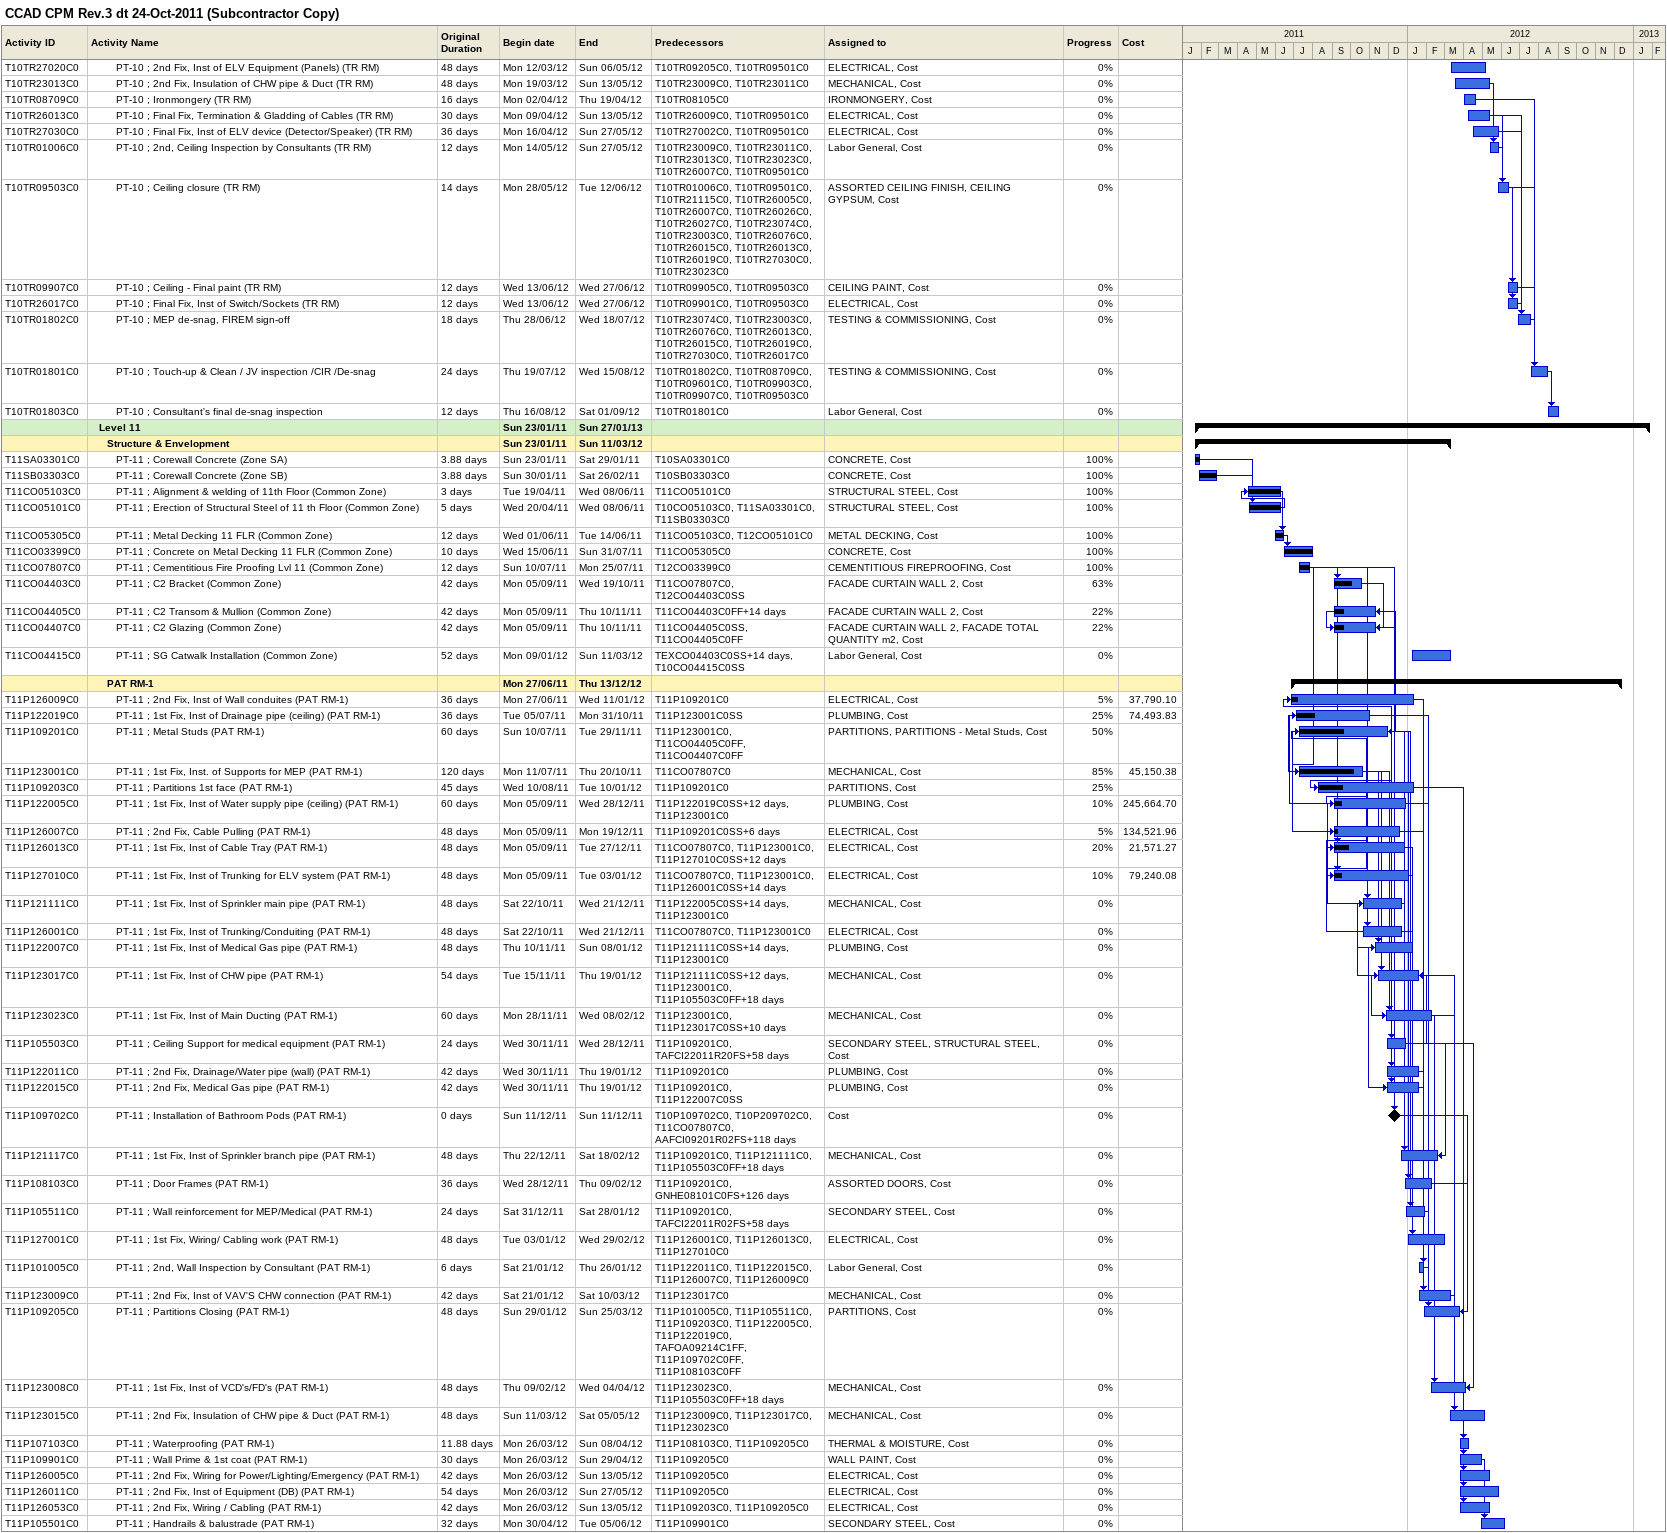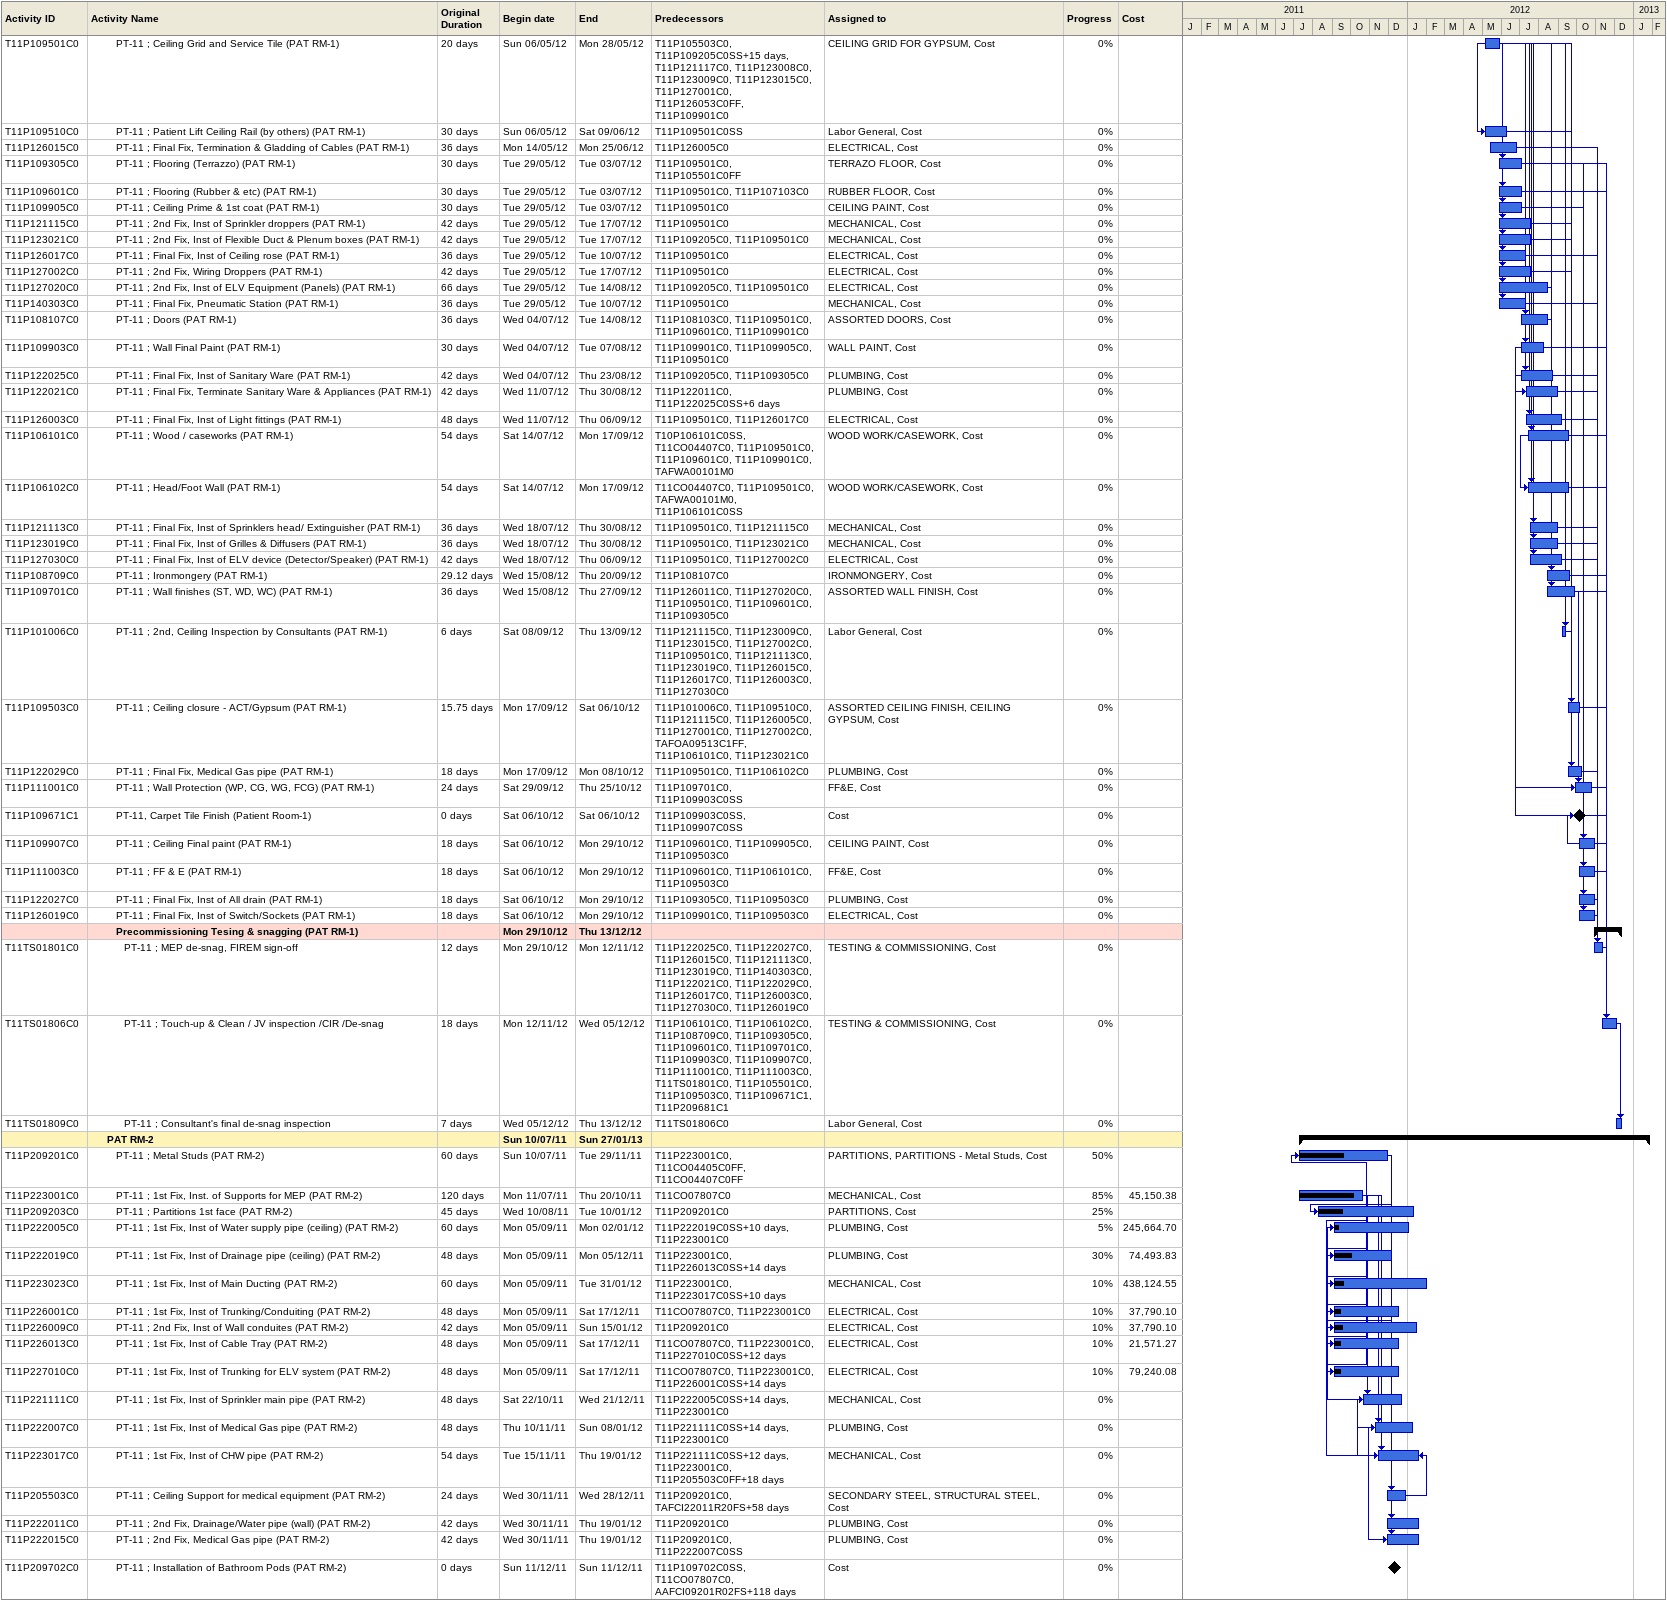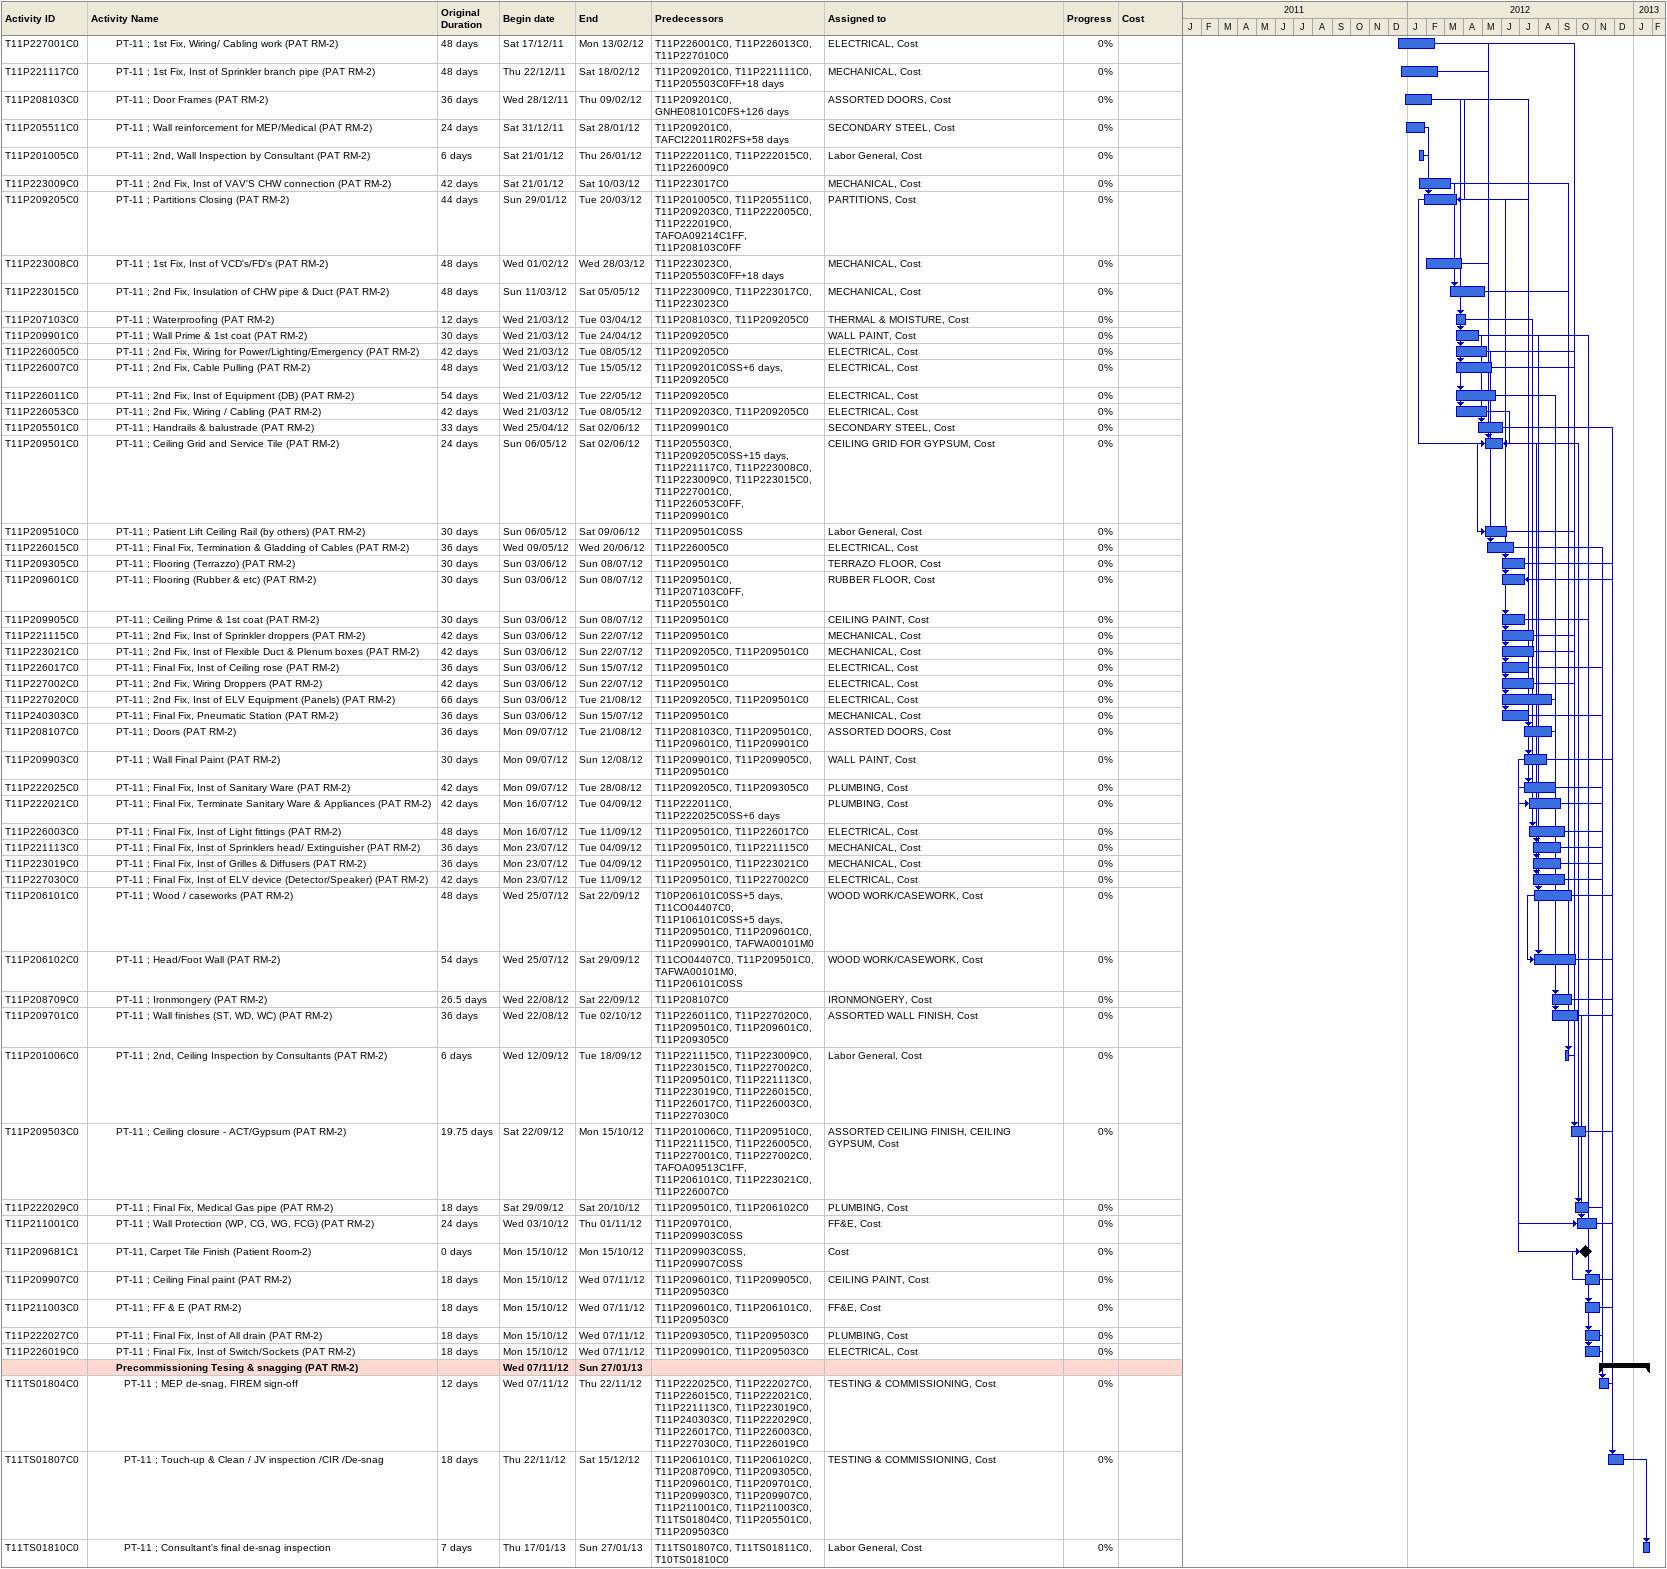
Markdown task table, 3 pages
CCAD CPM Rev.3 dt 24-Oct-2011 (Subcontractor Copy)

| ID | Level | Task | Original duration | Start | Finish | Predecessors | Resources | % complete | Cost |
|---|---|---|---|---|---|---|---|---|---|
| T10TR27020C0 | 4 | PT-10 ; 2nd Fix, Inst of ELV Equipment (Panels) (TR RM) | 48d | 2012-03-12 | 2012-05-06 | T10TR09205C0, T10TR09501C0 | ELECTRICAL, Cost | 0 |  |
| T10TR23013C0 | 4 | PT-10 ; 2nd Fix, Insulation of CHW pipe & Duct (TR RM) | 48d | 2012-03-19 | 2012-05-13 | T10TR23009C0, T10TR23011C0 | MECHANICAL, Cost | 0 |  |
| T10TR08709C0 | 4 | PT-10 ; Ironmongery (TR RM) | 16d | 2012-04-02 | 2012-04-19 | T10TR08105C0 | IRONMONGERY, Cost | 0 |  |
| T10TR26013C0 | 4 | PT-10 ; Final Fix, Termination & Gladding of Cables (TR RM) | 30d | 2012-04-09 | 2012-05-13 | T10TR26009C0, T10TR09501C0 | ELECTRICAL, Cost | 0 |  |
| T10TR27030C0 | 4 | PT-10 ; Final Fix, Inst of ELV device (Detector/Speaker) (TR RM) | 36d | 2012-04-16 | 2012-05-27 | T10TR27002C0, T10TR09501C0 | ELECTRICAL, Cost | 0 |  |
| T10TR01006C0 | 4 | PT-10 ; 2nd, Ceiling Inspection by Consultants (TR RM) | 12d | 2012-05-14 | 2012-05-27 | T10TR23009C0, T10TR23011C0, T10TR23013C0, T10TR23023C0, T10TR26007C0, T10TR09501C0 | Labor General, Cost | 0 |  |
| T10TR09503C0 | 4 | PT-10 ; Ceiling closure (TR RM) | 14d | 2012-05-28 | 2012-06-12 | T10TR01006C0, T10TR09501C0, T10TR21115C0, T10TR26005C0, T10TR26007C0, T10TR26026C0, T10TR26027C0, T10TR23074C0, T10TR23003C0, T10TR26076C0, T10TR26015C0, T10TR26013C0, T10TR26019C0, T10TR27030C0, T10TR23023C0 | ASSORTED CEILING FINISH, CEILING GYPSUM, Cost | 0 |  |
| T10TR09907C0 | 4 | PT-10 ; Ceiling - Final paint (TR RM) | 12d | 2012-06-13 | 2012-06-27 | T10TR09905C0, T10TR09503C0 | CEILING PAINT, Cost | 0 |  |
| T10TR26017C0 | 4 | PT-10 ; Final Fix, Inst of Switch/Sockets (TR RM) | 12d | 2012-06-13 | 2012-06-27 | T10TR09901C0, T10TR09503C0 | ELECTRICAL, Cost | 0 |  |
| T10TR01802C0 | 4 | PT-10 ; MEP de-snag, FIREM sign-off | 18d | 2012-06-28 | 2012-07-18 | T10TR23074C0, T10TR23003C0, T10TR26076C0, T10TR26013C0, T10TR26015C0, T10TR26019C0, T10TR27030C0, T10TR26017C0 | TESTING & COMMISSIONING, Cost | 0 |  |
| T10TR01801C0 | 4 | PT-10 ; Touch-up & Clean / JV inspection /CIR /De-snag | 24d | 2012-07-19 | 2012-08-15 | T10TR01802C0, T10TR08709C0, T10TR09601C0, T10TR09903C0, T10TR09907C0, T10TR09503C0 | TESTING & COMMISSIONING, Cost | 0 |  |
| T10TR01803C0 | 4 | PT-10 ; Consultant's final de-snag inspection | 12d | 2012-08-16 | 2012-09-01 | T10TR01801C0 | Labor General, Cost | 0 |  |
|  | 2 | **Level 11** |  | 2011-01-23 | 2013-01-27 |  |  |  |  |
|  | 3 | **Structure & Envelopment** |  | 2011-01-23 | 2012-03-11 |  |  |  |  |
| T11SA03301C0 | 4 | PT-11 ; Corewall Concrete (Zone SA) | 3.88d | 2011-01-23 | 2011-01-29 | T10SA03301C0 | CONCRETE, Cost | 100 |  |
| T11SB03303C0 | 4 | PT-11 ; Corewall Concrete (Zone SB) | 3.88d | 2011-01-30 | 2011-02-26 | T10SB03303C0 | CONCRETE, Cost | 100 |  |
| T11CO05103C0 | 4 | PT-11 ; Alignment & welding of 11th Floor (Common Zone) | 3d | 2011-04-19 | 2011-06-08 | T11CO05101C0 | STRUCTURAL STEEL, Cost | 100 |  |
| T11CO05101C0 | 4 | PT-11 ; Erection of Structural Steel of 11 th Floor (Common Zone) | 5d | 2011-04-20 | 2011-06-08 | T10CO05103C0, T11SA03301C0, T11SB03303C0 | STRUCTURAL STEEL, Cost | 100 |  |
| T11CO05305C0 | 4 | PT-11 ; Metal Decking 11 FLR (Common Zone) | 12d | 2011-06-01 | 2011-06-14 | T11CO05103C0, T12CO05101C0 | METAL DECKING, Cost | 100 |  |
| T11CO03399C0 | 4 | PT-11 ; Concrete on Metal Decking 11 FLR (Common Zone) | 10d | 2011-06-15 | 2011-07-31 | T11CO05305C0 | CONCRETE, Cost | 100 |  |
| T11CO07807C0 | 4 | PT-11 ; Cementitious Fire Proofing Lvl 11 (Common Zone) | 12d | 2011-07-10 | 2011-07-25 | T12CO03399C0 | CEMENTITIOUS FIREPROOFING, Cost | 100 |  |
| T11CO04403C0 | 4 | PT-11 ; C2 Bracket (Common Zone) | 42d | 2011-09-05 | 2011-10-19 | T11CO07807C0, T12CO04403C0SS | FACADE CURTAIN WALL 2, Cost | 63 |  |
| T11CO04405C0 | 4 | PT-11 ; C2 Transom & Mullion (Common Zone) | 42d | 2011-09-05 | 2011-11-10 | T11CO04403C0FF+14d | FACADE CURTAIN WALL 2, Cost | 22 |  |
| T11CO04407C0 | 4 | PT-11 ; C2 Glazing (Common Zone) | 42d | 2011-09-05 | 2011-11-10 | T11CO04405C0SS, T11CO04405C0FF | FACADE CURTAIN WALL 2, FACADE TOTAL QUANTITY m2, Cost | 22 |  |
| T11CO04415C0 | 4 | PT-11 ; SG Catwalk Installation (Common Zone) | 52d | 2012-01-09 | 2012-03-11 | TEXCO04403C0SS+14d, T10CO04415C0SS | Labor General, Cost | 0 |  |
|  | 3 | **PAT RM-1** |  | 2011-06-27 | 2012-12-13 |  |  |  |  |
| T11P126009C0 | 4 | PT-11 ; 2nd Fix, Inst of Wall conduites (PAT RM-1) | 36d | 2011-06-27 | 2012-01-11 | T11P109201C0 | ELECTRICAL, Cost | 5 | 37790.10 |
| T11P122019C0 | 4 | PT-11 ; 1st Fix, Inst of Drainage pipe (ceiling) (PAT RM-1) | 36d | 2011-07-05 | 2011-10-31 | T11P123001C0SS | PLUMBING, Cost | 25 | 74493.83 |
| T11P109201C0 | 4 | PT-11 ; Metal Studs (PAT RM-1) | 60d | 2011-07-10 | 2011-11-29 | T11P123001C0, T11CO04405C0FF, T11CO04407C0FF | PARTITIONS, PARTITIONS - Metal Studs, Cost | 50 |  |
| T11P123001C0 | 4 | PT-11 ; 1st Fix, Inst. of Supports for MEP (PAT RM-1) | 120d | 2011-07-11 | 2011-10-20 | T11CO07807C0 | MECHANICAL, Cost | 85 | 45150.38 |
| T11P109203C0 | 4 | PT-11 ; Partitions 1st face (PAT RM-1) | 45d | 2011-08-10 | 2012-01-10 | T11P109201C0 | PARTITIONS, Cost | 25 |  |
| T11P122005C0 | 4 | PT-11 ; 1st Fix, Inst of Water supply pipe (ceiling) (PAT RM-1) | 60d | 2011-09-05 | 2011-12-28 | T11P122019C0SS+12d, T11P123001C0 | PLUMBING, Cost | 10 | 245664.70 |
| T11P126007C0 | 4 | PT-11 ; 2nd Fix, Cable Pulling (PAT RM-1) | 48d | 2011-09-05 | 2011-12-19 | T11P109201C0SS+6d | ELECTRICAL, Cost | 5 | 134521.96 |
| T11P126013C0 | 4 | PT-11 ; 1st Fix, Inst of Cable Tray (PAT RM-1) | 48d | 2011-09-05 | 2011-12-27 | T11CO07807C0, T11P123001C0, T11P127010C0SS+12d | ELECTRICAL, Cost | 20 | 21571.27 |
| T11P127010C0 | 4 | PT-11 ; 1st Fix, Inst of Trunking for ELV system (PAT RM-1) | 48d | 2011-09-05 | 2012-01-03 | T11CO07807C0, T11P123001C0, T11P126001C0SS+14d | ELECTRICAL, Cost | 10 | 79240.08 |
| T11P121111C0 | 4 | PT-11 ; 1st Fix, Inst of Sprinkler main pipe (PAT RM-1) | 48d | 2011-10-22 | 2011-12-21 | T11P122005C0SS+14d, T11P123001C0 | MECHANICAL, Cost | 0 |  |
| T11P126001C0 | 4 | PT-11 ; 1st Fix, Inst of Trunking/Conduiting (PAT RM-1) | 48d | 2011-10-22 | 2011-12-21 | T11CO07807C0, T11P123001C0 | ELECTRICAL, Cost | 0 |  |
| T11P122007C0 | 4 | PT-11 ; 1st Fix, Inst of Medical Gas pipe (PAT RM-1) | 48d | 2011-11-10 | 2012-01-08 | T11P121111C0SS+14d, T11P123001C0 | PLUMBING, Cost | 0 |  |
| T11P123017C0 | 4 | PT-11 ; 1st Fix, Inst of CHW pipe (PAT RM-1) | 54d | 2011-11-15 | 2012-01-19 | T11P121111C0SS+12d, T11P123001C0, T11P105503C0FF+18d | MECHANICAL, Cost | 0 |  |
| T11P123023C0 | 4 | PT-11 ; 1st Fix, Inst of Main Ducting (PAT RM-1) | 60d | 2011-11-28 | 2012-02-08 | T11P123001C0, T11P123017C0SS+10d | MECHANICAL, Cost | 0 |  |
| T11P105503C0 | 4 | PT-11 ; Ceiling Support for medical equipment (PAT RM-1) | 24d | 2011-11-30 | 2011-12-28 | T11P109201C0, TAFCI22011R20FS+58d | SECONDARY STEEL, STRUCTURAL STEEL, Cost | 0 |  |
| T11P122011C0 | 4 | PT-11 ; 2nd Fix, Drainage/Water pipe (wall) (PAT RM-1) | 42d | 2011-11-30 | 2012-01-19 | T11P109201C0 | PLUMBING, Cost | 0 |  |
| T11P122015C0 | 4 | PT-11 ; 2nd Fix, Medical Gas pipe (PAT RM-1) | 42d | 2011-11-30 | 2012-01-19 | T11P109201C0, T11P122007C0SS | PLUMBING, Cost | 0 |  |
| T11P109702C0 | 4 | PT-11 ; Installation of Bathroom Pods (PAT RM-1) | 0d | 2011-12-11 | 2011-12-11 | T10P109702C0, T10P209702C0, T11CO07807C0, AAFCI09201R02FS+118d | Cost | 0 |  |
| T11P121117C0 | 4 | PT-11 ; 1st Fix, Inst of Sprinkler branch pipe (PAT RM-1) | 48d | 2011-12-22 | 2012-02-18 | T11P109201C0, T11P121111C0, T11P105503C0FF+18d | MECHANICAL, Cost | 0 |  |
| T11P108103C0 | 4 | PT-11 ; Door Frames (PAT RM-1) | 36d | 2011-12-28 | 2012-02-09 | T11P109201C0, GNHE08101C0FS+126d | ASSORTED DOORS, Cost | 0 |  |
| T11P105511C0 | 4 | PT-11 ; Wall reinforcement for MEP/Medical (PAT RM-1) | 24d | 2011-12-31 | 2012-01-28 | T11P109201C0, TAFCI22011R02FS+58d | SECONDARY STEEL, Cost | 0 |  |
| T11P127001C0 | 4 | PT-11 ; 1st Fix, Wiring/ Cabling work (PAT RM-1) | 48d | 2012-01-03 | 2012-02-29 | T11P126001C0, T11P126013C0, T11P127010C0 | ELECTRICAL, Cost | 0 |  |
| T11P101005C0 | 4 | PT-11 ; 2nd, Wall Inspection by Consultant (PAT RM-1) | 6d | 2012-01-21 | 2012-01-26 | T11P122011C0, T11P122015C0, T11P126007C0, T11P126009C0 | Labor General, Cost | 0 |  |
| T11P123009C0 | 4 | PT-11 ; 2nd Fix, Inst of VAV'S CHW connection (PAT RM-1) | 42d | 2012-01-21 | 2012-03-10 | T11P123017C0 | MECHANICAL, Cost | 0 |  |
| T11P109205C0 | 4 | PT-11 ; Partitions Closing (PAT RM-1) | 48d | 2012-01-29 | 2012-03-25 | T11P101005C0, T11P105511C0, T11P109203C0, T11P122005C0, T11P122019C0, TAFOA09214C1FF, T11P109702C0FF, T11P108103C0FF | PARTITIONS, Cost | 0 |  |
| T11P123008C0 | 4 | PT-11 ; 1st Fix, Inst of VCD's/FD's (PAT RM-1) | 48d | 2012-02-09 | 2012-04-04 | T11P123023C0, T11P105503C0FF+18d | MECHANICAL, Cost | 0 |  |
| T11P123015C0 | 4 | PT-11 ; 2nd Fix, Insulation of CHW pipe & Duct (PAT RM-1) | 48d | 2012-03-11 | 2012-05-05 | T11P123009C0, T11P123017C0, T11P123023C0 | MECHANICAL, Cost | 0 |  |
| T11P107103C0 | 4 | PT-11 ; Waterproofing (PAT RM-1) | 11.88d | 2012-03-26 | 2012-04-08 | T11P108103C0, T11P109205C0 | THERMAL & MOISTURE, Cost | 0 |  |
| T11P109901C0 | 4 | PT-11 ; Wall Prime & 1st coat (PAT RM-1) | 30d | 2012-03-26 | 2012-04-29 | T11P109205C0 | WALL PAINT, Cost | 0 |  |
| T11P126005C0 | 4 | PT-11 ; 2nd Fix, Wiring for Power/Lighting/Emergency (PAT RM-1) | 42d | 2012-03-26 | 2012-05-13 | T11P109205C0 | ELECTRICAL, Cost | 0 |  |
| T11P126011C0 | 4 | PT-11 ; 2nd Fix, Inst of Equipment (DB) (PAT RM-1) | 54d | 2012-03-26 | 2012-05-27 | T11P109205C0 | ELECTRICAL, Cost | 0 |  |
| T11P126053C0 | 4 | PT-11 ; 2nd Fix, Wiring / Cabling (PAT RM-1) | 42d | 2012-03-26 | 2012-05-13 | T11P109203C0, T11P109205C0 | ELECTRICAL, Cost | 0 |  |
| T11P105501C0 | 4 | PT-11 ; Handrails & balustrade (PAT RM-1) | 32d | 2012-04-30 | 2012-06-05 | T11P109901C0 | SECONDARY STEEL, Cost | 0 |  |
| T11P109501C0 | 4 | PT-11 ; Ceiling Grid and Service Tile (PAT RM-1) | 20d | 2012-05-06 | 2012-05-28 | T11P105503C0, T11P109205C0SS+15d, T11P121117C0, T11P123008C0, T11P123009C0, T11P123015C0, T11P127001C0, T11P126053C0FF, T11P109901C0 | CEILING GRID FOR GYPSUM, Cost | 0 |  |
| T11P109510C0 | 4 | PT-11 ; Patient Lift Ceiling Rail (by others) (PAT RM-1) | 30d | 2012-05-06 | 2012-06-09 | T11P109501C0SS | Labor General, Cost | 0 |  |
| T11P126015C0 | 4 | PT-11 ; Final Fix, Termination & Gladding of Cables (PAT RM-1) | 36d | 2012-05-14 | 2012-06-25 | T11P126005C0 | ELECTRICAL, Cost | 0 |  |
| T11P109305C0 | 4 | PT-11 ; Flooring (Terrazzo) (PAT RM-1) | 30d | 2012-05-29 | 2012-07-03 | T11P109501C0, T11P105501C0FF | TERRAZO FLOOR, Cost | 0 |  |
| T11P109601C0 | 4 | PT-11 ; Flooring (Rubber & etc) (PAT RM-1) | 30d | 2012-05-29 | 2012-07-03 | T11P109501C0, T11P107103C0 | RUBBER FLOOR, Cost | 0 |  |
| T11P109905C0 | 4 | PT-11 ; Ceiling Prime & 1st coat (PAT RM-1) | 30d | 2012-05-29 | 2012-07-03 | T11P109501C0 | CEILING PAINT, Cost | 0 |  |
| T11P121115C0 | 4 | PT-11 ; 2nd Fix, Inst of Sprinkler droppers (PAT RM-1) | 42d | 2012-05-29 | 2012-07-17 | T11P109501C0 | MECHANICAL, Cost | 0 |  |
| T11P123021C0 | 4 | PT-11 ; 2nd Fix, Inst of Flexible Duct & Plenum boxes (PAT RM-1) | 42d | 2012-05-29 | 2012-07-17 | T11P109205C0, T11P109501C0 | MECHANICAL, Cost | 0 |  |
| T11P126017C0 | 4 | PT-11 ; Final Fix, Inst of Ceiling rose (PAT RM-1) | 36d | 2012-05-29 | 2012-07-10 | T11P109501C0 | ELECTRICAL, Cost | 0 |  |
| T11P127002C0 | 4 | PT-11 ; 2nd Fix, Wiring Droppers (PAT RM-1) | 42d | 2012-05-29 | 2012-07-17 | T11P109501C0 | ELECTRICAL, Cost | 0 |  |
| T11P127020C0 | 4 | PT-11 ; 2nd Fix, Inst of ELV Equipment (Panels) (PAT RM-1) | 66d | 2012-05-29 | 2012-08-14 | T11P109205C0, T11P109501C0 | ELECTRICAL, Cost | 0 |  |
| T11P140303C0 | 4 | PT-11 ; Final Fix, Pneumatic Station (PAT RM-1) | 36d | 2012-05-29 | 2012-07-10 | T11P109501C0 | MECHANICAL, Cost | 0 |  |
| T11P108107C0 | 4 | PT-11 ; Doors (PAT RM-1) | 36d | 2012-07-04 | 2012-08-14 | T11P108103C0, T11P109501C0, T11P109601C0, T11P109901C0 | ASSORTED DOORS, Cost | 0 |  |
| T11P109903C0 | 4 | PT-11 ; Wall Final Paint (PAT RM-1) | 30d | 2012-07-04 | 2012-08-07 | T11P109901C0, T11P109905C0, T11P109501C0 | WALL PAINT, Cost | 0 |  |
| T11P122025C0 | 4 | PT-11 ; Final Fix, Inst of Sanitary Ware (PAT RM-1) | 42d | 2012-07-04 | 2012-08-23 | T11P109205C0, T11P109305C0 | PLUMBING, Cost | 0 |  |
| T11P122021C0 | 4 | PT-11 ; Final Fix, Terminate Sanitary Ware & Appliances (PAT RM-1) | 42d | 2012-07-11 | 2012-08-30 | T11P122011C0, T11P122025C0SS+6d | PLUMBING, Cost | 0 |  |
| T11P126003C0 | 4 | PT-11 ; Final Fix, Inst of Light fittings (PAT RM-1) | 48d | 2012-07-11 | 2012-09-06 | T11P109501C0, T11P126017C0 | ELECTRICAL, Cost | 0 |  |
| T11P106101C0 | 4 | PT-11 ; Wood / caseworks (PAT RM-1) | 54d | 2012-07-14 | 2012-09-17 | T10P106101C0SS, T11CO04407C0, T11P109501C0, T11P109601C0, T11P109901C0, TAFWA00101M0 | WOOD WORK/CASEWORK, Cost | 0 |  |
| T11P106102C0 | 4 | PT-11 ; Head/Foot Wall (PAT RM-1) | 54d | 2012-07-14 | 2012-09-17 | T11CO04407C0, T11P109501C0, TAFWA00101M0, T11P106101C0SS | WOOD WORK/CASEWORK, Cost | 0 |  |
| T11P121113C0 | 4 | PT-11 ; Final Fix, Inst of Sprinklers head/ Extinguisher (PAT RM-1) | 36d | 2012-07-18 | 2012-08-30 | T11P109501C0, T11P121115C0 | MECHANICAL, Cost | 0 |  |
| T11P123019C0 | 4 | PT-11 ; Final Fix, Inst of Grilles & Diffusers (PAT RM-1) | 36d | 2012-07-18 | 2012-08-30 | T11P109501C0, T11P123021C0 | MECHANICAL, Cost | 0 |  |
| T11P127030C0 | 4 | PT-11 ; Final Fix, Inst of ELV device (Detector/Speaker) (PAT RM-1) | 42d | 2012-07-18 | 2012-09-06 | T11P109501C0, T11P127002C0 | ELECTRICAL, Cost | 0 |  |
| T11P108709C0 | 4 | PT-11 ; Ironmongery (PAT RM-1) | 29.12d | 2012-08-15 | 2012-09-20 | T11P108107C0 | IRONMONGERY, Cost | 0 |  |
| T11P109701C0 | 4 | PT-11 ; Wall finishes (ST, WD, WC) (PAT RM-1) | 36d | 2012-08-15 | 2012-09-27 | T11P126011C0, T11P127020C0, T11P109501C0, T11P109601C0, T11P109305C0 | ASSORTED WALL FINISH, Cost | 0 |  |
| T11P101006C0 | 4 | PT-11 ; 2nd, Ceiling Inspection by Consultants (PAT RM-1) | 6d | 2012-09-08 | 2012-09-13 | T11P121115C0, T11P123009C0, T11P123015C0, T11P127002C0, T11P109501C0, T11P121113C0, T11P123019C0, T11P126015C0, T11P126017C0, T11P126003C0, T11P127030C0 | Labor General, Cost | 0 |  |
| T11P109503C0 | 4 | PT-11 ; Ceiling closure - ACT/Gypsum (PAT RM-1) | 15.75d | 2012-09-17 | 2012-10-06 | T11P101006C0, T11P109510C0, T11P121115C0, T11P126005C0, T11P127001C0, T11P127002C0, TAFOA09513C1FF, T11P106101C0, T11P123021C0 | ASSORTED CEILING FINISH, CEILING GYPSUM, Cost | 0 |  |
| T11P122029C0 | 4 | PT-11 ; Final Fix, Medical Gas pipe (PAT RM-1) | 18d | 2012-09-17 | 2012-10-08 | T11P109501C0, T11P106102C0 | PLUMBING, Cost | 0 |  |
| T11P111001C0 | 4 | PT-11 ; Wall Protection (WP, CG, WG, FCG) (PAT RM-1) | 24d | 2012-09-29 | 2012-10-25 | T11P109701C0, T11P109903C0SS | FF&E, Cost | 0 |  |
| T11P109671C1 | 4 | PT-11, Carpet Tile Finish (Patient Room-1) | 0d | 2012-10-06 | 2012-10-06 | T11P109903C0SS, T11P109907C0SS | Cost | 0 |  |
| T11P109907C0 | 4 | PT-11 ; Ceiling Final paint (PAT RM-1) | 18d | 2012-10-06 | 2012-10-29 | T11P109601C0, T11P109905C0, T11P109503C0 | CEILING PAINT, Cost | 0 |  |
| T11P111003C0 | 4 | PT-11 ; FF & E (PAT RM-1) | 18d | 2012-10-06 | 2012-10-29 | T11P109601C0, T11P106101C0, T11P109503C0 | FF&E, Cost | 0 |  |
| T11P122027C0 | 4 | PT-11 ; Final Fix, Inst of All drain (PAT RM-1) | 18d | 2012-10-06 | 2012-10-29 | T11P109305C0, T11P109503C0 | PLUMBING, Cost | 0 |  |
| T11P126019C0 | 4 | PT-11 ; Final Fix, Inst of Switch/Sockets (PAT RM-1) | 18d | 2012-10-06 | 2012-10-29 | T11P109901C0, T11P109503C0 | ELECTRICAL, Cost | 0 |  |
|  | 4 | **Precommissioning Tesing & snagging (PAT RM-1)** |  | 2012-10-29 | 2012-12-13 |  |  |  |  |
| T11TS01801C0 | 5 | PT-11 ; MEP de-snag, FIREM sign-off | 12d | 2012-10-29 | 2012-11-12 | T11P122025C0, T11P122027C0, T11P126015C0, T11P121113C0, T11P123019C0, T11P140303C0, T11P122021C0, T11P122029C0, T11P126017C0, T11P126003C0, T11P127030C0, T11P126019C0 | TESTING & COMMISSIONING, Cost | 0 |  |
| T11TS01806C0 | 5 | PT-11 ; Touch-up & Clean / JV inspection /CIR /De-snag | 18d | 2012-11-12 | 2012-12-05 | T11P106101C0, T11P106102C0, T11P108709C0, T11P109305C0, T11P109601C0, T11P109701C0, T11P109903C0, T11P109907C0, T11P111001C0, T11P111003C0, T11TS01801C0, T11P105501C0, T11P109503C0, T11P109671C1, T11P209681C1 | TESTING & COMMISSIONING, Cost | 0 |  |
| T11TS01809C0 | 5 | PT-11 ; Consultant's final de-snag inspection | 7d | 2012-12-05 | 2012-12-13 | T11TS01806C0 | Labor General, Cost | 0 |  |
|  | 3 | **PAT RM-2** |  | 2011-07-10 | 2013-01-27 |  |  |  |  |
| T11P209201C0 | 4 | PT-11 ; Metal Studs (PAT RM-2) | 60d | 2011-07-10 | 2011-11-29 | T11P223001C0, T11CO04405C0FF, T11CO04407C0FF | PARTITIONS, PARTITIONS - Metal Studs, Cost | 50 |  |
| T11P223001C0 | 4 | PT-11 ; 1st Fix, Inst. of Supports for MEP (PAT RM-2) | 120d | 2011-07-11 | 2011-10-20 | T11CO07807C0 | MECHANICAL, Cost | 85 | 45150.38 |
| T11P209203C0 | 4 | PT-11 ; Partitions 1st face (PAT RM-2) | 45d | 2011-08-10 | 2012-01-10 | T11P209201C0 | PARTITIONS, Cost | 25 |  |
| T11P222005C0 | 4 | PT-11 ; 1st Fix, Inst of Water supply pipe (ceiling) (PAT RM-2) | 60d | 2011-09-05 | 2012-01-02 | T11P222019C0SS+10d, T11P223001C0 | PLUMBING, Cost | 5 | 245664.70 |
| T11P222019C0 | 4 | PT-11 ; 1st Fix, Inst of Drainage pipe (ceiling) (PAT RM-2) | 48d | 2011-09-05 | 2011-12-05 | T11P223001C0, T11P226013C0SS+14d | PLUMBING, Cost | 30 | 74493.83 |
| T11P223023C0 | 4 | PT-11 ; 1st Fix, Inst of Main Ducting (PAT RM-2) | 60d | 2011-09-05 | 2012-01-31 | T11P223001C0, T11P223017C0SS+10d | MECHANICAL, Cost | 10 | 438124.55 |
| T11P226001C0 | 4 | PT-11 ; 1st Fix, Inst of Trunking/Conduiting (PAT RM-2) | 48d | 2011-09-05 | 2011-12-17 | T11CO07807C0, T11P223001C0 | ELECTRICAL, Cost | 10 | 37790.10 |
| T11P226009C0 | 4 | PT-11 ; 2nd Fix, Inst of Wall conduites (PAT RM-2) | 42d | 2011-09-05 | 2012-01-15 | T11P209201C0 | ELECTRICAL, Cost | 10 | 37790.10 |
| T11P226013C0 | 4 | PT-11 ; 1st Fix, Inst of Cable Tray (PAT RM-2) | 48d | 2011-09-05 | 2011-12-17 | T11CO07807C0, T11P223001C0, T11P227010C0SS+12d | ELECTRICAL, Cost | 10 | 21571.27 |
| T11P227010C0 | 4 | PT-11 ; 1st Fix, Inst of Trunking for ELV system (PAT RM-2) | 48d | 2011-09-05 | 2011-12-17 | T11CO07807C0, T11P223001C0, T11P226001C0SS+14d | ELECTRICAL, Cost | 10 | 79240.08 |
| T11P221111C0 | 4 | PT-11 ; 1st Fix, Inst of Sprinkler main pipe (PAT RM-2) | 48d | 2011-10-22 | 2011-12-21 | T11P222005C0SS+14d, T11P223001C0 | MECHANICAL, Cost | 0 |  |
| T11P222007C0 | 4 | PT-11 ; 1st Fix, Inst of Medical Gas pipe (PAT RM-2) | 48d | 2011-11-10 | 2012-01-08 | T11P221111C0SS+14d, T11P223001C0 | PLUMBING, Cost | 0 |  |
| T11P223017C0 | 4 | PT-11 ; 1st Fix, Inst of CHW pipe (PAT RM-2) | 54d | 2011-11-15 | 2012-01-19 | T11P221111C0SS+12d, T11P223001C0, T11P205503C0FF+18d | MECHANICAL, Cost | 0 |  |
| T11P205503C0 | 4 | PT-11 ; Ceiling Support for medical equipment (PAT RM-2) | 24d | 2011-11-30 | 2011-12-28 | T11P209201C0, TAFCI22011R20FS+58d | SECONDARY STEEL, STRUCTURAL STEEL, Cost | 0 |  |
| T11P222011C0 | 4 | PT-11 ; 2nd Fix, Drainage/Water pipe (wall) (PAT RM-2) | 42d | 2011-11-30 | 2012-01-19 | T11P209201C0 | PLUMBING, Cost | 0 |  |
| T11P222015C0 | 4 | PT-11 ; 2nd Fix, Medical Gas pipe (PAT RM-2) | 42d | 2011-11-30 | 2012-01-19 | T11P209201C0, T11P222007C0SS | PLUMBING, Cost | 0 |  |
| T11P209702C0 | 4 | PT-11 ; Installation of Bathroom Pods (PAT RM-2) | 0d | 2011-12-11 | 2011-12-11 | T11P109702C0SS, T11CO07807C0, AAFCI09201R02FS+118d | Cost | 0 |  |
| T11P227001C0 | 4 | PT-11 ; 1st Fix, Wiring/ Cabling work (PAT RM-2) | 48d | 2011-12-17 | 2012-02-13 | T11P226001C0, T11P226013C0, T11P227010C0 | ELECTRICAL, Cost | 0 |  |
| T11P221117C0 | 4 | PT-11 ; 1st Fix, Inst of Sprinkler branch pipe (PAT RM-2) | 48d | 2011-12-22 | 2012-02-18 | T11P209201C0, T11P221111C0, T11P205503C0FF+18d | MECHANICAL, Cost | 0 |  |
| T11P208103C0 | 4 | PT-11 ; Door Frames (PAT RM-2) | 36d | 2011-12-28 | 2012-02-09 | T11P209201C0, GNHE08101C0FS+126d | ASSORTED DOORS, Cost | 0 |  |
| T11P205511C0 | 4 | PT-11 ; Wall reinforcement for MEP/Medical (PAT RM-2) | 24d | 2011-12-31 | 2012-01-28 | T11P209201C0, TAFCI22011R02FS+58d | SECONDARY STEEL, Cost | 0 |  |
| T11P201005C0 | 4 | PT-11 ; 2nd, Wall Inspection by Consultant (PAT RM-2) | 6d | 2012-01-21 | 2012-01-26 | T11P222011C0, T11P222015C0, T11P226009C0 | Labor General, Cost | 0 |  |
| T11P223009C0 | 4 | PT-11 ; 2nd Fix, Inst of VAV'S CHW connection (PAT RM-2) | 42d | 2012-01-21 | 2012-03-10 | T11P223017C0 | MECHANICAL, Cost | 0 |  |
| T11P209205C0 | 4 | PT-11 ; Partitions Closing (PAT RM-2) | 44d | 2012-01-29 | 2012-03-20 | T11P201005C0, T11P205511C0, T11P209203C0, T11P222005C0, T11P222019C0, TAFOA09214C1FF, T11P208103C0FF | PARTITIONS, Cost | 0 |  |
| T11P223008C0 | 4 | PT-11 ; 1st Fix, Inst of VCD's/FD's (PAT RM-2) | 48d | 2012-02-01 | 2012-03-28 | T11P223023C0, T11P205503C0FF+18d | MECHANICAL, Cost | 0 |  |
| T11P223015C0 | 4 | PT-11 ; 2nd Fix, Insulation of CHW pipe & Duct (PAT RM-2) | 48d | 2012-03-11 | 2012-05-05 | T11P223009C0, T11P223017C0, T11P223023C0 | MECHANICAL, Cost | 0 |  |
| T11P207103C0 | 4 | PT-11 ; Waterproofing (PAT RM-2) | 12d | 2012-03-21 | 2012-04-03 | T11P208103C0, T11P209205C0 | THERMAL & MOISTURE, Cost | 0 |  |
| T11P209901C0 | 4 | PT-11 ; Wall Prime & 1st coat (PAT RM-2) | 30d | 2012-03-21 | 2012-04-24 | T11P209205C0 | WALL PAINT, Cost | 0 |  |
| T11P226005C0 | 4 | PT-11 ; 2nd Fix, Wiring for Power/Lighting/Emergency (PAT RM-2) | 42d | 2012-03-21 | 2012-05-08 | T11P209205C0 | ELECTRICAL, Cost | 0 |  |
| T11P226007C0 | 4 | PT-11 ; 2nd Fix, Cable Pulling (PAT RM-2) | 48d | 2012-03-21 | 2012-05-15 | T11P209201C0SS+6d, T11P209205C0 | ELECTRICAL, Cost | 0 |  |
| T11P226011C0 | 4 | PT-11 ; 2nd Fix, Inst of Equipment (DB) (PAT RM-2) | 54d | 2012-03-21 | 2012-05-22 | T11P209205C0 | ELECTRICAL, Cost | 0 |  |
| T11P226053C0 | 4 | PT-11 ; 2nd Fix, Wiring / Cabling (PAT RM-2) | 42d | 2012-03-21 | 2012-05-08 | T11P209203C0, T11P209205C0 | ELECTRICAL, Cost | 0 |  |
| T11P205501C0 | 4 | PT-11 ; Handrails & balustrade (PAT RM-2) | 33d | 2012-04-25 | 2012-06-02 | T11P209901C0 | SECONDARY STEEL, Cost | 0 |  |
| T11P209501C0 | 4 | PT-11 ; Ceiling Grid and Service Tile (PAT RM-2) | 24d | 2012-05-06 | 2012-06-02 | T11P205503C0, T11P209205C0SS+15d, T11P221117C0, T11P223008C0, T11P223009C0, T11P223015C0, T11P227001C0, T11P226053C0FF, T11P209901C0 | CEILING GRID FOR GYPSUM, Cost | 0 |  |
| T11P209510C0 | 4 | PT-11 ; Patient Lift Ceiling Rail (by others) (PAT RM-2) | 30d | 2012-05-06 | 2012-06-09 | T11P209501C0SS | Labor General, Cost | 0 |  |
| T11P226015C0 | 4 | PT-11 ; Final Fix, Termination & Gladding of Cables (PAT RM-2) | 36d | 2012-05-09 | 2012-06-20 | T11P226005C0 | ELECTRICAL, Cost | 0 |  |
| T11P209305C0 | 4 | PT-11 ; Flooring (Terrazzo) (PAT RM-2) | 30d | 2012-06-03 | 2012-07-08 | T11P209501C0 | TERRAZO FLOOR, Cost | 0 |  |
| T11P209601C0 | 4 | PT-11 ; Flooring (Rubber & etc) (PAT RM-2) | 30d | 2012-06-03 | 2012-07-08 | T11P209501C0, T11P207103C0FF, T11P205501C0 | RUBBER FLOOR, Cost | 0 |  |
| T11P209905C0 | 4 | PT-11 ; Ceiling Prime & 1st coat (PAT RM-2) | 30d | 2012-06-03 | 2012-07-08 | T11P209501C0 | CEILING PAINT, Cost | 0 |  |
| T11P221115C0 | 4 | PT-11 ; 2nd Fix, Inst of Sprinkler droppers (PAT RM-2) | 42d | 2012-06-03 | 2012-07-22 | T11P209501C0 | MECHANICAL, Cost | 0 |  |
| T11P223021C0 | 4 | PT-11 ; 2nd Fix, Inst of Flexible Duct & Plenum boxes (PAT RM-2) | 42d | 2012-06-03 | 2012-07-22 | T11P209205C0, T11P209501C0 | MECHANICAL, Cost | 0 |  |
| T11P226017C0 | 4 | PT-11 ; Final Fix, Inst of Ceiling rose (PAT RM-2) | 36d | 2012-06-03 | 2012-07-15 | T11P209501C0 | ELECTRICAL, Cost | 0 |  |
| T11P227002C0 | 4 | PT-11 ; 2nd Fix, Wiring Droppers (PAT RM-2) | 42d | 2012-06-03 | 2012-07-22 | T11P209501C0 | ELECTRICAL, Cost | 0 |  |
| T11P227020C0 | 4 | PT-11 ; 2nd Fix, Inst of ELV Equipment (Panels) (PAT RM-2) | 66d | 2012-06-03 | 2012-08-21 | T11P209205C0, T11P209501C0 | ELECTRICAL, Cost | 0 |  |
| T11P240303C0 | 4 | PT-11 ; Final Fix, Pneumatic Station (PAT RM-2) | 36d | 2012-06-03 | 2012-07-15 | T11P209501C0 | MECHANICAL, Cost | 0 |  |
| T11P208107C0 | 4 | PT-11 ; Doors (PAT RM-2) | 36d | 2012-07-09 | 2012-08-21 | T11P208103C0, T11P209501C0, T11P209601C0, T11P209901C0 | ASSORTED DOORS, Cost | 0 |  |
| T11P209903C0 | 4 | PT-11 ; Wall Final Paint (PAT RM-2) | 30d | 2012-07-09 | 2012-08-12 | T11P209901C0, T11P209905C0, T11P209501C0 | WALL PAINT, Cost | 0 |  |
| T11P222025C0 | 4 | PT-11 ; Final Fix, Inst of Sanitary Ware (PAT RM-2) | 42d | 2012-07-09 | 2012-08-28 | T11P209205C0, T11P209305C0 | PLUMBING, Cost | 0 |  |
| T11P222021C0 | 4 | PT-11 ; Final Fix, Terminate Sanitary Ware & Appliances (PAT RM-2) | 42d | 2012-07-16 | 2012-09-04 | T11P222011C0, T11P222025C0SS+6d | PLUMBING, Cost | 0 |  |
| T11P226003C0 | 4 | PT-11 ; Final Fix, Inst of Light fittings (PAT RM-2) | 48d | 2012-07-16 | 2012-09-11 | T11P209501C0, T11P226017C0 | ELECTRICAL, Cost | 0 |  |
| T11P221113C0 | 4 | PT-11 ; Final Fix, Inst of Sprinklers head/ Extinguisher (PAT RM-2) | 36d | 2012-07-23 | 2012-09-04 | T11P209501C0, T11P221115C0 | MECHANICAL, Cost | 0 |  |
| T11P223019C0 | 4 | PT-11 ; Final Fix, Inst of Grilles & Diffusers (PAT RM-2) | 36d | 2012-07-23 | 2012-09-04 | T11P209501C0, T11P223021C0 | MECHANICAL, Cost | 0 |  |
| T11P227030C0 | 4 | PT-11 ; Final Fix, Inst of ELV device (Detector/Speaker) (PAT RM-2) | 42d | 2012-07-23 | 2012-09-11 | T11P209501C0, T11P227002C0 | ELECTRICAL, Cost | 0 |  |
| T11P206101C0 | 4 | PT-11 ; Wood / caseworks (PAT RM-2) | 48d | 2012-07-25 | 2012-09-22 | T10P206101C0SS+5d, T11CO04407C0, T11P106101C0SS+5d, T11P209501C0, T11P209601C0, T11P209901C0, TAFWA00101M0 | WOOD WORK/CASEWORK, Cost | 0 |  |
| T11P206102C0 | 4 | PT-11 ; Head/Foot Wall (PAT RM-2) | 54d | 2012-07-25 | 2012-09-29 | T11CO04407C0, T11P209501C0, TAFWA00101M0, T11P206101C0SS | WOOD WORK/CASEWORK, Cost | 0 |  |
| T11P208709C0 | 4 | PT-11 ; Ironmongery (PAT RM-2) | 26.5d | 2012-08-22 | 2012-09-22 | T11P208107C0 | IRONMONGERY, Cost | 0 |  |
| T11P209701C0 | 4 | PT-11 ; Wall finishes (ST, WD, WC) (PAT RM-2) | 36d | 2012-08-22 | 2012-10-02 | T11P226011C0, T11P227020C0, T11P209501C0, T11P209601C0, T11P209305C0 | ASSORTED WALL FINISH, Cost | 0 |  |
| T11P201006C0 | 4 | PT-11 ; 2nd, Ceiling Inspection by Consultants (PAT RM-2) | 6d | 2012-09-12 | 2012-09-18 | T11P221115C0, T11P223009C0, T11P223015C0, T11P227002C0, T11P209501C0, T11P221113C0, T11P223019C0, T11P226015C0, T11P226017C0, T11P226003C0, T11P227030C0 | Labor General, Cost | 0 |  |
| T11P209503C0 | 4 | PT-11 ; Ceiling closure - ACT/Gypsum (PAT RM-2) | 19.75d | 2012-09-22 | 2012-10-15 | T11P201006C0, T11P209510C0, T11P221115C0, T11P226005C0, T11P227001C0, T11P227002C0, TAFOA09513C1FF, T11P206101C0, T11P223021C0, T11P226007C0 | ASSORTED CEILING FINISH, CEILING GYPSUM, Cost | 0 |  |
| T11P222029C0 | 4 | PT-11 ; Final Fix, Medical Gas pipe (PAT RM-2) | 18d | 2012-09-29 | 2012-10-20 | T11P209501C0, T11P206102C0 | PLUMBING, Cost | 0 |  |
| T11P211001C0 | 4 | PT-11 ; Wall Protection (WP, CG, WG, FCG) (PAT RM-2) | 24d | 2012-10-03 | 2012-11-01 | T11P209701C0, T11P209903C0SS | FF&E, Cost | 0 |  |
| T11P209681C1 | 4 | PT-11, Carpet Tile Finish (Patient Room-2) | 0d | 2012-10-15 | 2012-10-15 | T11P209903C0SS, T11P209907C0SS | Cost | 0 |  |
| T11P209907C0 | 4 | PT-11 ; Ceiling Final paint (PAT RM-2) | 18d | 2012-10-15 | 2012-11-07 | T11P209601C0, T11P209905C0, T11P209503C0 | CEILING PAINT, Cost | 0 |  |
| T11P211003C0 | 4 | PT-11 ; FF & E (PAT RM-2) | 18d | 2012-10-15 | 2012-11-07 | T11P209601C0, T11P206101C0, T11P209503C0 | FF&E, Cost | 0 |  |
| T11P222027C0 | 4 | PT-11 ; Final Fix, Inst of All drain (PAT RM-2) | 18d | 2012-10-15 | 2012-11-07 | T11P209305C0, T11P209503C0 | PLUMBING, Cost | 0 |  |
| T11P226019C0 | 4 | PT-11 ; Final Fix, Inst of Switch/Sockets (PAT RM-2) | 18d | 2012-10-15 | 2012-11-07 | T11P209901C0, T11P209503C0 | ELECTRICAL, Cost | 0 |  |
|  | 4 | **Precommissioning Tesing & snagging (PAT RM-2)** |  | 2012-11-07 | 2013-01-27 |  |  |  |  |
| T11TS01804C0 | 5 | PT-11 ; MEP de-snag, FIREM sign-off | 12d | 2012-11-07 | 2012-11-22 | T11P222025C0, T11P222027C0, T11P226015C0, T11P222021C0, T11P221113C0, T11P223019C0, T11P240303C0, T11P222029C0, T11P226017C0, T11P226003C0, T11P227030C0, T11P226019C0 | TESTING & COMMISSIONING, Cost | 0 |  |
| T11TS01807C0 | 5 | PT-11 ; Touch-up & Clean / JV inspection /CIR /De-snag | 18d | 2012-11-22 | 2012-12-15 | T11P206101C0, T11P206102C0, T11P208709C0, T11P209305C0, T11P209601C0, T11P209701C0, T11P209903C0, T11P209907C0, T11P211001C0, T11P211003C0, T11TS01804C0, T11P205501C0, T11P209503C0 | TESTING & COMMISSIONING, Cost | 0 |  |
| T11TS01810C0 | 5 | PT-11 ; Consultant's final de-snag inspection | 7d | 2013-01-17 | 2013-01-27 | T11TS01807C0, T11TS01811C0, T10TS01810C0 | Labor General, Cost | 0 |  |
